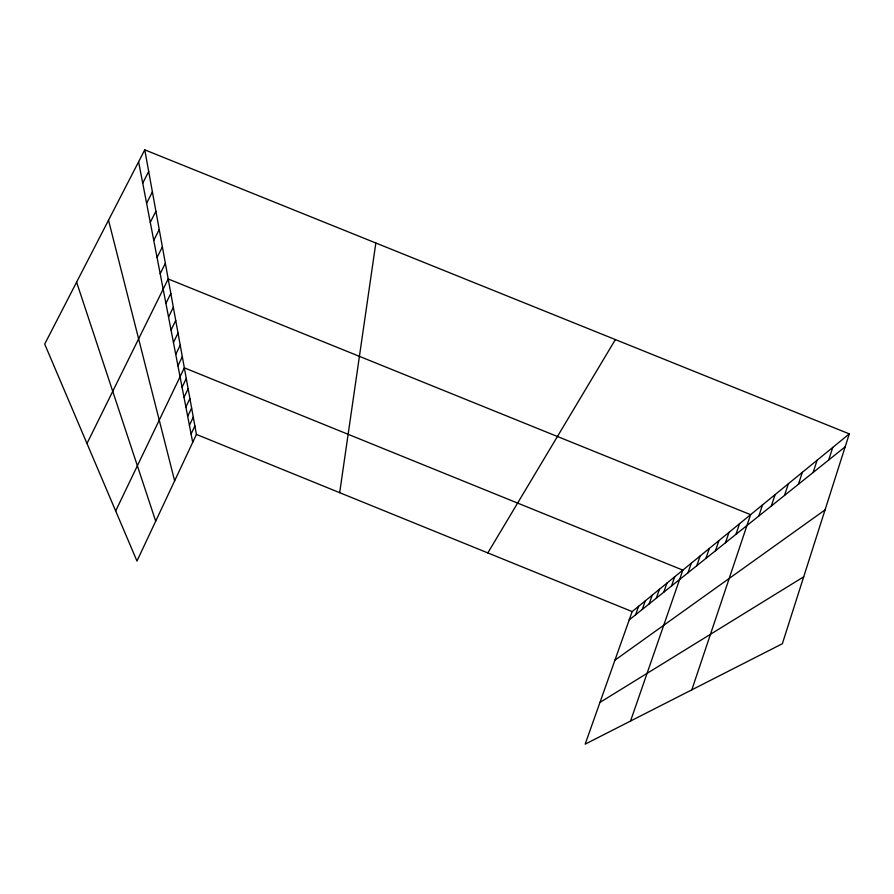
<?xml version="1.0" encoding="UTF-8"?>
<svg xmlns="http://www.w3.org/2000/svg" width="894" height="894" viewBox="0 0 894 894"><rect width="100%" height="100%" fill="white"/><g stroke="black" fill="none" stroke-linecap="round" stroke-linejoin="round"><path stroke-width="1.34" d="M339.675 492.672L375.838 243M849.3 433.892L782.351 643.736L585.168 744.154L632.159 611.597L849.3 433.892L144.761 149.846L44.7 344.089L136.972 561.052L196.423 434.428L144.761 149.846M828.682 460.019L832.739 447.447M813.127 472.49L817.105 460.231M798.431 484.269L802.331 472.323M784.519 495.421L788.363 483.766M771.343 505.982L775.109 494.606M758.827 516.006L762.537 504.887M691.822 689.844L750.591 514.676L168.195 278.962L86.986 443.502M735.963 534.333L739.55 523.705M725.481 542.736L729.012 532.332M715.479 550.76L718.944 540.568M696.75 565.768L700.114 555.979M705.902 558.426L709.322 548.447M687.989 572.797L691.297 563.198M671.506 585.995L674.724 576.764M630.538 721.056L682.837 570.126L184.332 367.836L115.684 510.988M663.761 592.208L666.924 583.145M649.156 603.908L652.229 595.169M656.319 598.175L659.437 589.269M642.261 609.44L645.289 600.846M635.623 614.759L638.607 606.322M189.416 425.354L193.283 417.163M191.093 434.003L194.881 425.957M187.684 416.369L191.629 408.044M184.019 397.349L188.12 388.734M185.885 407.038L189.908 398.579M182.074 387.258L186.265 378.486M177.94 365.814L182.309 356.728M175.738 354.415L180.208 345.151M173.447 342.503L178.018 333.071M171.045 330.065L175.727 320.443M168.541 317.057L173.335 307.257M165.915 303.435L170.821 293.444M160.182 273.743L165.356 263.317M157.053 257.506L162.373 246.845M153.757 240.397L159.221 229.512M150.281 222.36L155.902 211.23M146.605 203.318L152.393 191.908M142.716 183.158L148.683 171.48M487.822 552.905L615.385 339.575M629.22 619.888L845.176 446.799M614.949 660.163L825.061 509.882M599.963 702.405L803.706 576.809M196.423 434.428L632.159 611.597M76.605 282.158L155.701 521.168M108.52 220.203L174.643 480.816M138.604 161.803L192.702 442.351"/></g></svg>
